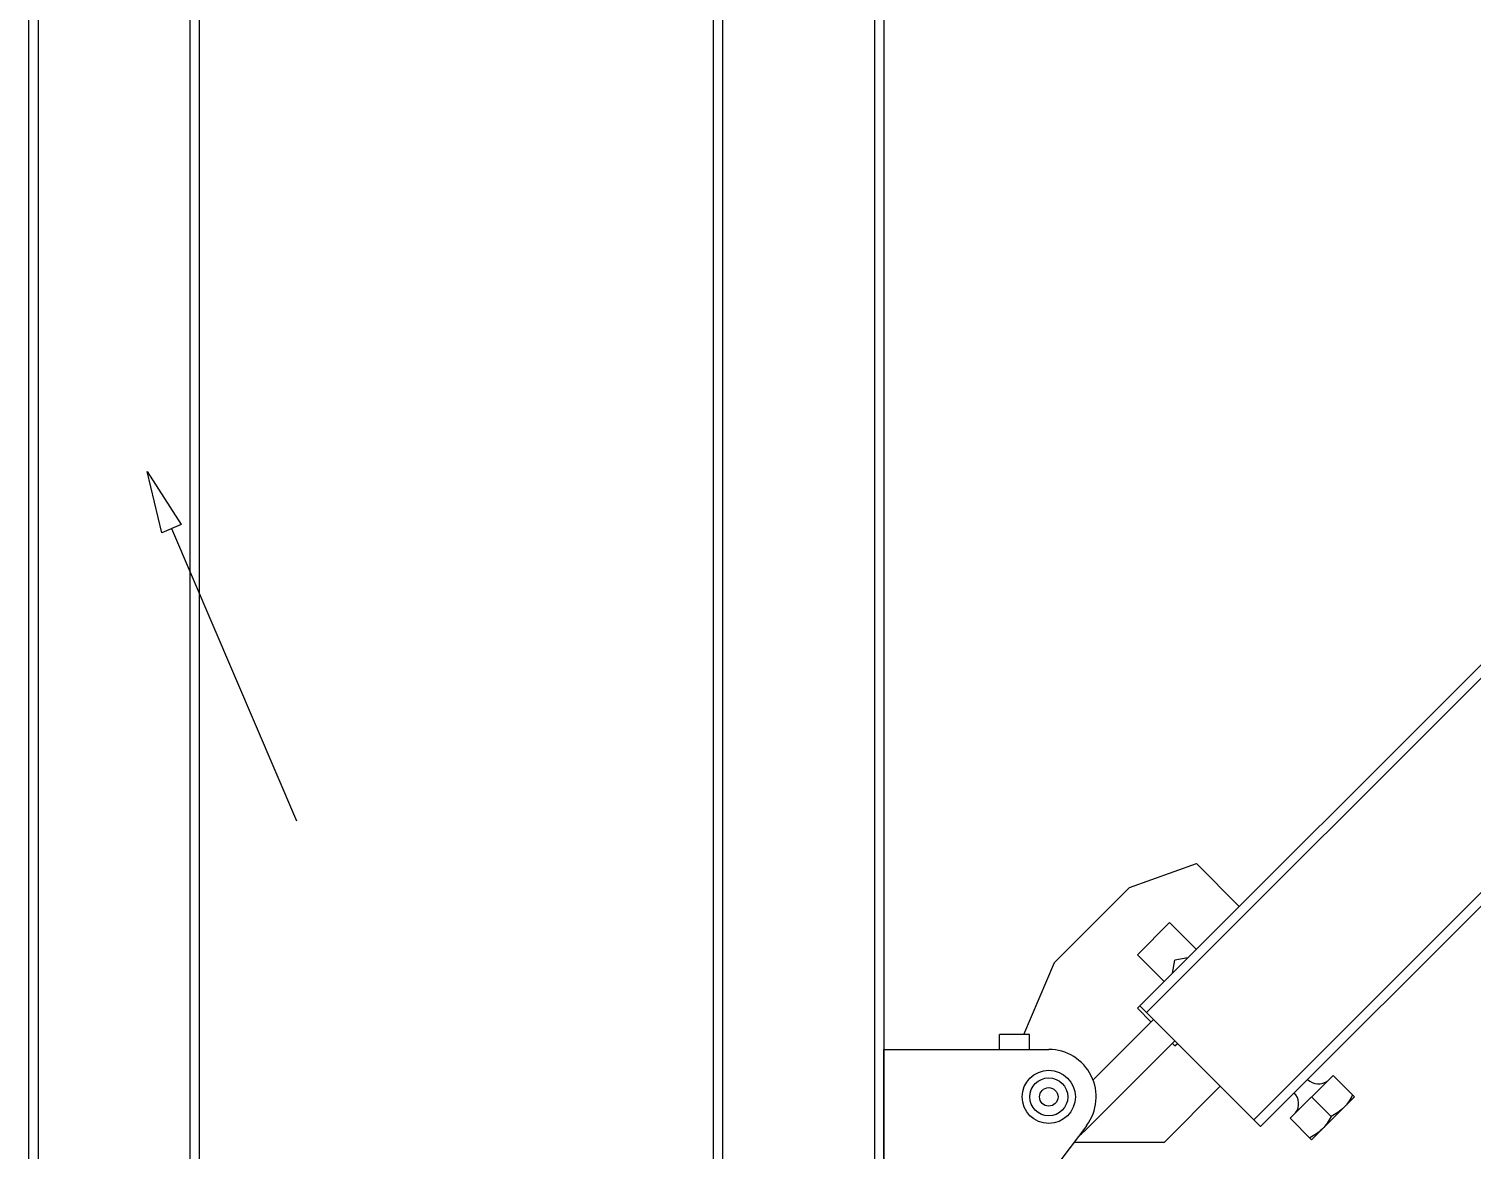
# Model space of a CAD drawing. Extents: x 185245 to 1992634, y -19957 to 755165.
# Drawn here: x 1880778 to 1882510, y 570900 to 572246 of the extents above; entities that cross this region are included whole.
import ezdxf

# ---------------------------------------------------------------- set-up
doc = ezdxf.new("R2010")
doc.units = 0
doc.header["$LTSCALE"] = 1000
doc.header["$MEASUREMENT"] = 0
doc.layers.add('02___PRT_ALL_AXES', color=7, linetype='Continuous')
doc.layers.add('03___PRT_ALL_CURVES', color=7, linetype='Continuous')

msp = doc.modelspace()

# ---------------------------------------------------------------- linework, layer by layer
at = {"color": 0, "linetype": 'Continuous'}
for p, q in [((1880789.4, 570479.5), (1880789.4, 573000.2)), ((1880971.5, 570479.5), (1880971.5, 573000.2)), ((1880778, 570595.6), (1880778, 572908.6)), ((1880982.9, 570595.6), (1880982.9, 572908.6)), ((1881972, 571039), (1882008.7, 571125.5)), ((1881942.8, 571021.2), (1881942.8, 571039)), ((1881978.7, 571039), (1881942.8, 571039)), ((1881978.7, 571021.2), (1881978.7, 571039)), ((1881804, 570600.7), (1881804, 571021.2)), ((1881804, 571021.2), (1882001.9, 571021.2)), ((1882047.4, 570930.1), (1881824.5, 570634.4))]:
    msp.add_line(p, q, dxfattribs=at)
at = {"color": 7, "linetype": 'Continuous'}
for p, q in [((1883954.5, 572916.8), (1882108.2, 571070.6)), ((1883962.5, 572908.8), (1882119.2, 571065.5)), ((1881599.1, 572824.3), (1881599.1, 569778.8)), ((1881610.5, 572824.3), (1881610.5, 569778.8)), ((1881792.6, 572824.3), (1881792.6, 569778.8)), ((1881804, 572824.3), (1881804, 569778.8)), ((1884091.2, 572780.1), (1882247.9, 570936.8)), ((1884099.2, 572772), (1882256, 570928.7)), ((1882098.8, 571215.6), (1882179, 571244.3)), ((1882179, 571244.3), (1882230.5, 571192.8)), ((1882008.7, 571125.5), (1882098.8, 571215.6)), ((1882146.8, 571173.5), (1882108.2, 571134.9)), ((1882179, 571141.3), (1882146.8, 571173.5)), ((1882108.2, 571134.9), (1882140.4, 571102.7)), ((1882111.2, 571073.5), (1882256, 570928.7)), ((1882127.6, 571057.1), (1882054.8, 570984.3)), ((1882153, 571031.7), (1882043.8, 570922.5)), ((1882153.2, 571025.5), (1882156.2, 571028.5)), ((1882343.1, 570990.1), (1882291.6, 570938.6)), ((1882207.7, 570977), (1882140.4, 570909.7)), ((1882140.4, 570909.7), (1882032, 570909.7))]:
    msp.add_line(p, q, dxfattribs=at)
at = {"color": 4}
msp.add_lwpolyline([(1880937.7, 571641.5), (1880919.9, 571714.9), (1880960.6, 571651.3)], close=True, dxfattribs=at)
msp.add_lwpolyline([(1880949.1, 571646.4), (1881099.2, 571295.7)], dxfattribs=at)
at = {"color": 4, "extrusion": (0, 1, 0), "elevation": 571295.7}
msp.add_lwpolyline([(-1881099.2, 0), (-1881099, 0)], dxfattribs=at)
at = {"color": 0, "linetype": 'Continuous'}
msp.add_circle((1882001.9, 570964.3), 11.1, dxfattribs=at)
for radius, start, end in [(56.9, 322.9893, 90), (59.2, 307.9677, 315)]:
    msp.add_arc((1882001.9, 570964.3), radius, start, end, dxfattribs=at)
at = {"layer": '02___PRT_ALL_AXES', "color": 7, "linetype": 'Continuous'}
for p, q in [((1882150.5, 571112.8), (1882153.2, 571128.5)), ((1882168.9, 571131.2), (1882153.2, 571128.5)), ((1882108.2, 571070.6), (1882124.6, 571054.1)), ((1882150, 571028.7), (1882153.2, 571025.5)), ((1882368.8, 570964.4), (1882343.1, 570990.1)), ((1882340.8, 570940.9), (1882317.3, 570964.4)), ((1882368.8, 570964.4), (1882317.3, 570912.9)), ((1882291.6, 570938.6), (1882317.3, 570912.9))]:
    msp.add_line(p, q, dxfattribs=at)
at = {"layer": '02___PRT_ALL_AXES', "color": 0, "linetype": 'Continuous'}
for radius in [31.9, 22.8]:
    msp.add_circle((1882001.9, 570964.3), radius, dxfattribs=at)
at = {"layer": '02___PRT_ALL_AXES', "color": 7, "linetype": 'Continuous'}
for centre, start, end in [((1882283.4, 570956.2), 322.6281, 45), ((1882325.5, 570998.3), 225, 307.3719)]:
    msp.add_arc(centre, 18.4, start, end, dxfattribs=at)
for points, knots in [([(1882355.9, 570951.5), (1882353.8, 570949.3), (1882348.9, 570945.4), (1882343.5, 570942.3), (1882340.8, 570940.9)], [0, 0, 0, 0, 0.498127, 1, 1, 1, 1]), ([(1882366.5, 570966.7), (1882365.1, 570963.9), (1882362.1, 570958.5), (1882358.1, 570953.7), (1882355.9, 570951.5)], [0, 0, 0, 0, 0.501873, 1, 1, 1, 1]), ([(1882340.8, 570940.9), (1882339.4, 570938.2), (1882336.3, 570932.8), (1882332.4, 570928), (1882330.2, 570925.8)], [0, 0, 0, 0, 0.501873, 1, 1, 1, 1]), ([(1882330.2, 570925.8), (1882328, 570923.6), (1882323.2, 570919.7), (1882317.8, 570916.6), (1882315, 570915.2)], [0, 0, 0, 0, 0.498127, 1, 1, 1, 1])]:
    msp.add_open_spline(points, degree=3, knots=knots, dxfattribs=at)
at = {"layer": '03___PRT_ALL_CURVES', "color": 4, "linetype": 'Continuous'}
msp.add_line((1882368.8, 570964.4), (1882317.3, 570912.9), dxfattribs=at)

doc.saveas('drawing.dxf')
